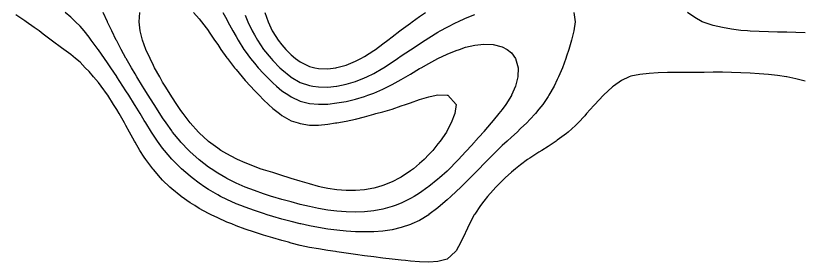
# Model space of a CAD drawing. Header units: inches. Extents: x -3765 to -2207, y 6717241 to 6718976.
# Drawn here: x -3297.8 to -2976.2, y 6718070.4 to 6718171 of the extents above; entities that cross this region are included whole.
import ezdxf

# ---------------------------------------------------------------- set-up
doc = ezdxf.new("R2010")
doc.units = ezdxf.units.IN
doc.header["$MEASUREMENT"] = 0

msp = doc.modelspace()

# ---------------------------------------------------------------- linework, layer by layer
for points in [[(-3069.91, 6718172.3), (-3069.32, 6718168.55), (-3069.87, 6718164.8), (-3070.84, 6718161.05), (-3071.97, 6718157.3), (-3072.91, 6718154.54), (-3073.19, 6718153.56), (-3074.51, 6718149.81), (-3076.1, 6718146.06), (-3076.66, 6718144.98), (-3077.93, 6718142.31), (-3080.1, 6718138.56), (-3080.41, 6718138.12), (-3082.6, 6718134.82), (-3084.16, 6718132.89), (-3085.61, 6718131.07), (-3087.91, 6718128.62), (-3089.12, 6718127.32), (-3091.65, 6718124.95), (-3093.09, 6718123.57), (-3095.4, 6718121.51), (-3097.18, 6718119.82), (-3099.15, 6718118.03), (-3101.16, 6718116.08), (-3102.9, 6718114.4), (-3104.94, 6718112.33), (-3106.65, 6718110.6), (-3108.6, 6718108.58), (-3110.39, 6718106.74), (-3112.28, 6718104.83), (-3114.14, 6718102.96), (-3116.09, 6718101.08), (-3117.89, 6718099.35), (-3120.13, 6718097.33), (-3121.64, 6718095.93), (-3124.41, 6718093.59), (-3125.39, 6718092.71), (-3129.13, 6718089.86), (-3129.17, 6718089.84), (-3132.88, 6718087.5), (-3136.04, 6718086.09), (-3136.63, 6718085.83), (-3140.38, 6718084.56), (-3144.13, 6718083.71), (-3147.87, 6718083.17), (-3151.62, 6718082.89), (-3155.37, 6718082.82), (-3159.12, 6718082.91), (-3162.87, 6718083.15), (-3166.62, 6718083.51), (-3170.36, 6718083.98), (-3174.11, 6718084.58), (-3177.86, 6718085.3), (-3181.37, 6718086.09), (-3181.61, 6718086.14), (-3185.36, 6718087.06), (-3189.1, 6718088.06), (-3192.85, 6718089.14), (-3195.12, 6718089.84), (-3196.6, 6718090.29), (-3200.35, 6718091.51), (-3204.1, 6718092.85), (-3205.95, 6718093.59), (-3207.84, 6718094.34), (-3211.59, 6718096), (-3214.21, 6718097.33), (-3215.34, 6718097.92), (-3219.09, 6718100.13), (-3220.54, 6718101.08), (-3222.84, 6718102.65), (-3225.71, 6718104.83), (-3226.58, 6718105.52), (-3230.1, 6718108.58), (-3230.33, 6718108.79), (-3233.87, 6718112.33), (-3234.08, 6718112.55), (-3237.1, 6718116.08), (-3237.83, 6718117), (-3239.9, 6718119.82), (-3241.58, 6718122.33), (-3242.37, 6718123.57), (-3244.72, 6718127.32), (-3245.32, 6718128.29), (-3247.03, 6718131.07), (-3249.07, 6718134.41), (-3249.32, 6718134.82), (-3251.66, 6718138.56), (-3252.82, 6718140.4), (-3254.06, 6718142.31), (-3256.47, 6718146.06), (-3256.57, 6718146.21), (-3259, 6718149.81), (-3260.32, 6718151.8), (-3261.58, 6718153.56), (-3264.06, 6718157.16), (-3264.18, 6718157.3), (-3266.94, 6718161.05), (-3267.81, 6718162.29), (-3269.92, 6718164.8), (-3271.56, 6718166.8), (-3273.34, 6718168.55), (-3275.31, 6718170.47), (-3277.55, 6718172.3)], [(-3142.88, 6718093.59), (-3144.13, 6718093.13), (-3147.87, 6718092.11), (-3151.62, 6718091.42), (-3155.37, 6718091.02), (-3159.12, 6718090.86), (-3162.87, 6718090.95), (-3166.62, 6718091.25), (-3170.36, 6718091.73), (-3174.11, 6718092.37), (-3177.86, 6718093.14), (-3179.78, 6718093.59), (-3181.61, 6718094.04), (-3185.36, 6718095.04), (-3189.1, 6718096.09), (-3192.85, 6718097.19), (-3193.32, 6718097.33), (-3196.6, 6718098.4), (-3200.35, 6718099.69), (-3204.06, 6718101.08), (-3204.1, 6718101.1), (-3207.84, 6718102.75), (-3211.59, 6718104.6), (-3212.01, 6718104.83), (-3215.34, 6718106.79), (-3218.04, 6718108.58), (-3219.09, 6718109.3), (-3222.84, 6718112.19), (-3223, 6718112.33), (-3226.58, 6718115.53), (-3227.15, 6718116.08), (-3230.33, 6718119.38), (-3230.72, 6718119.82), (-3233.75, 6718123.57), (-3234.08, 6718124.01), (-3236.41, 6718127.32), (-3237.83, 6718129.39), (-3238.92, 6718131.07), (-3241.34, 6718134.82), (-3241.58, 6718135.18), (-3243.68, 6718138.56), (-3245.32, 6718141.18), (-3246.02, 6718142.31), (-3248.31, 6718146.06), (-3249.07, 6718147.33), (-3250.56, 6718149.81), (-3252.73, 6718153.56), (-3252.82, 6718153.72), (-3254.79, 6718157.3), (-3256.57, 6718160.72), (-3256.75, 6718161.05), (-3258.6, 6718164.8), (-3260.32, 6718168.46), (-3260.36, 6718168.55), (-3262.05, 6718172.3)], [(-3150.02, 6718101.08), (-3151.62, 6718100.65), (-3155.37, 6718100.01), (-3159.12, 6718099.72), (-3162.87, 6718099.74), (-3166.62, 6718100.02), (-3170.36, 6718100.54), (-3173.13, 6718101.08), (-3174.11, 6718101.32), (-3177.86, 6718102.42), (-3181.61, 6718103.55), (-3185.36, 6718104.62), (-3186.11, 6718104.83), (-3189.1, 6718105.83), (-3192.85, 6718107), (-3196.6, 6718108.14), (-3197.96, 6718108.58), (-3200.35, 6718109.47), (-3204.1, 6718110.95), (-3207.26, 6718112.33), (-3207.84, 6718112.6), (-3211.59, 6718114.62), (-3214, 6718116.08), (-3215.34, 6718116.94), (-3219.09, 6718119.73), (-3219.2, 6718119.82), (-3222.84, 6718123.18), (-3223.22, 6718123.57), (-3226.58, 6718127.31), (-3226.59, 6718127.32), (-3229.42, 6718131.07), (-3230.33, 6718132.32), (-3232.01, 6718134.82), (-3234.08, 6718137.87), (-3234.52, 6718138.56), (-3236.81, 6718142.31), (-3237.83, 6718143.98), (-3239.02, 6718146.06), (-3241.11, 6718149.81), (-3241.58, 6718150.73), (-3242.93, 6718153.56), (-3244.61, 6718157.3), (-3245.32, 6718159.18), (-3246, 6718161.05), (-3246.97, 6718164.8), (-3247.43, 6718168.55), (-3247.12, 6718172.3)], [(-3225.19, 6718172.3), (-3222.84, 6718169.77), (-3221.93, 6718168.55), (-3219.1, 6718164.8), (-3219.09, 6718164.79), (-3216.65, 6718161.05), (-3215.34, 6718159.24), (-3214.1, 6718157.3), (-3211.59, 6718153.91), (-3211.35, 6718153.56), (-3208.5, 6718149.81), (-3207.84, 6718149.03), (-3205.36, 6718146.06), (-3204.1, 6718144.64), (-3201.98, 6718142.31), (-3200.35, 6718140.56), (-3198.4, 6718138.56), (-3196.6, 6718136.69), (-3194.61, 6718134.82), (-3192.85, 6718133.12), (-3190.13, 6718131.07), (-3189.1, 6718130.25), (-3185.36, 6718128.2), (-3182.42, 6718127.32), (-3181.61, 6718127.04), (-3177.86, 6718126.41), (-3174.11, 6718126.39), (-3170.36, 6718126.78), (-3167.16, 6718127.32), (-3166.62, 6718127.39), (-3162.87, 6718128.05), (-3159.12, 6718128.82), (-3155.37, 6718129.73), (-3151.62, 6718130.81), (-3150.76, 6718131.07), (-3147.87, 6718131.86), (-3144.13, 6718132.95), (-3140.38, 6718134.2), (-3138.66, 6718134.82), (-3136.63, 6718135.53), (-3132.88, 6718136.78), (-3129.13, 6718137.94), (-3126.12, 6718138.56), (-3125.39, 6718138.71), (-3121.64, 6718138.67), (-3121.29, 6718138.56), (-3117.95, 6718134.82), (-3118.52, 6718131.07), (-3119.99, 6718127.32), (-3121.64, 6718124.21), (-3121.96, 6718123.57), (-3124.5, 6718119.82), (-3125.39, 6718118.7), (-3127.49, 6718116.08), (-3129.13, 6718114.34), (-3131.08, 6718112.33), (-3132.88, 6718110.74), (-3135.42, 6718108.58), (-3136.63, 6718107.69), (-3140.38, 6718105.16), (-3140.94, 6718104.83), (-3144.13, 6718103.25), (-3147.87, 6718101.75), (-3150.02, 6718101.08)], [(-3213.19, 6718172.3), (-3211.59, 6718169.43), (-3211.15, 6718168.55), (-3209.17, 6718164.8), (-3207.84, 6718162.53), (-3207.03, 6718161.05), (-3204.66, 6718157.3), (-3204.1, 6718156.51), (-3201.95, 6718153.56), (-3200.35, 6718151.61), (-3198.81, 6718149.81), (-3196.6, 6718147.41), (-3195.29, 6718146.06), (-3192.85, 6718143.67), (-3191.32, 6718142.31), (-3189.1, 6718140.42), (-3186.35, 6718138.56), (-3185.36, 6718137.91), (-3181.61, 6718136.18), (-3177.86, 6718135.23), (-3174.11, 6718134.91), (-3170.36, 6718135), (-3166.62, 6718135.42), (-3162.87, 6718136.08), (-3159.12, 6718136.95), (-3155.37, 6718138.1), (-3154.08, 6718138.56), (-3151.62, 6718139.48), (-3147.87, 6718141.1), (-3145.38, 6718142.31), (-3144.13, 6718142.96), (-3140.38, 6718145.01), (-3138.57, 6718146.06), (-3136.63, 6718147.22), (-3132.88, 6718149.46), (-3132.26, 6718149.81), (-3129.13, 6718151.56), (-3125.4, 6718153.56), (-3125.39, 6718153.57), (-3121.64, 6718155.3), (-3117.89, 6718156.88), (-3116.63, 6718157.3), (-3114.14, 6718158.14), (-3110.39, 6718159.02), (-3106.65, 6718159.46), (-3102.9, 6718159.32), (-3099.15, 6718158.39), (-3097.07, 6718157.3), (-3095.4, 6718155.88), (-3093.75, 6718153.56), (-3092.7, 6718149.81), (-3092.8, 6718146.06), (-3093.71, 6718142.31), (-3095.32, 6718138.56), (-3095.4, 6718138.43), (-3097.63, 6718134.82), (-3099.15, 6718132.82), (-3100.46, 6718131.07), (-3102.9, 6718128.21), (-3103.61, 6718127.32), (-3106.65, 6718123.82), (-3106.85, 6718123.57), (-3110.16, 6718119.82), (-3110.39, 6718119.57), (-3113.55, 6718116.08), (-3114.14, 6718115.45), (-3117.01, 6718112.33), (-3117.89, 6718111.42), (-3120.68, 6718108.58), (-3121.64, 6718107.66), (-3124.76, 6718104.83), (-3125.39, 6718104.29), (-3129.13, 6718101.34), (-3129.48, 6718101.08), (-3132.88, 6718098.69), (-3135.06, 6718097.33), (-3136.63, 6718096.41), (-3140.38, 6718094.56), (-3142.88, 6718093.59)], [(-3196.09, 6718172.3), (-3194.75, 6718168.55), (-3193.04, 6718164.8), (-3192.85, 6718164.48), (-3190.63, 6718161.05), (-3189.1, 6718159.08), (-3187.56, 6718157.3), (-3185.36, 6718155.07), (-3183.54, 6718153.56), (-3181.61, 6718152.16), (-3177.86, 6718150.32), (-3175.68, 6718149.81), (-3174.11, 6718149.5), (-3170.36, 6718149.42)], [(-3170.36, 6718149.42), (-3167.06, 6718149.81), (-3166.62, 6718149.87), (-3162.87, 6718150.91), (-3159.12, 6718152.42), (-3156.83, 6718153.56), (-3155.37, 6718154.41), (-3151.62, 6718156.84), (-3150.94, 6718157.3), (-3147.87, 6718159.59), (-3145.86, 6718161.05), (-3144.13, 6718162.41), (-3140.91, 6718164.8), (-3140.38, 6718165.22), (-3136.63, 6718168.04), (-3135.91, 6718168.55), (-3132.88, 6718170.75), (-3130.54, 6718172.3)], [(-2975.46, 6718164.1), (-2979.21, 6718164.22), (-2982.96, 6718164.31), (-2986.71, 6718164.38), (-2990.46, 6718164.44), (-2994.2, 6718164.55), (-2997.95, 6718164.73), (-2999, 6718164.8), (-3001.7, 6718165.04), (-3005.45, 6718165.51), (-3009.2, 6718166.18), (-3012.94, 6718167.08), (-3016.69, 6718168.26), (-3017.47, 6718168.55), (-3020.44, 6718170.3), (-3023.44, 6718172.3)], [(-2975.46, 6718144.39), (-2979.21, 6718145.3), (-2982.96, 6718146.05), (-2983.04, 6718146.06), (-2986.71, 6718146.59), (-2990.46, 6718147.03), (-2994.2, 6718147.36), (-2997.95, 6718147.61), (-3001.7, 6718147.78), (-3005.45, 6718147.91), (-3009.2, 6718147.97), (-3012.94, 6718147.93), (-3016.69, 6718147.85), (-3020.44, 6718147.81), (-3024.19, 6718147.82), (-3027.94, 6718147.86), (-3031.68, 6718147.85), (-3035.43, 6718147.74), (-3039.18, 6718147.5), (-3042.93, 6718147.1), (-3046.68, 6718146.3), (-3047.28, 6718146.06), (-3050.43, 6718144.66), (-3053.7, 6718142.31), (-3054.17, 6718141.95), (-3057.8, 6718138.56), (-3057.92, 6718138.44), (-3061.34, 6718134.82), (-3061.67, 6718134.45), (-3064.66, 6718131.07), (-3065.42, 6718130.23), (-3068.08, 6718127.32), (-3069.17, 6718126.26), (-3072.17, 6718123.57), (-3072.91, 6718122.99), (-3076.66, 6718120.21), (-3077.18, 6718119.82), (-3080.41, 6718117.68), (-3082.93, 6718116.08), (-3084.16, 6718115.35), (-3087.91, 6718112.96), (-3088.79, 6718112.33), (-3091.65, 6718110.22), (-3093.68, 6718108.58), (-3095.4, 6718107.13), (-3097.94, 6718104.83), (-3099.15, 6718103.68), (-3101.73, 6718101.08), (-3102.9, 6718099.79), (-3105.11, 6718097.33), (-3106.65, 6718095.36), (-3108.08, 6718093.59), (-3110.39, 6718090.11), (-3110.59, 6718089.84), (-3112.56, 6718086.09), (-3114.14, 6718082.62), (-3114.29, 6718082.34), (-3115.98, 6718078.59), (-3117.89, 6718075.15), (-3118.16, 6718074.85), (-3121.64, 6718071.72), (-3123.84, 6718071.1), (-3125.39, 6718070.72), (-3129.13, 6718070.45), (-3132.88, 6718070.57), (-3136.63, 6718070.87), (-3138.64, 6718071.1), (-3140.38, 6718071.24), (-3144.13, 6718071.64), (-3147.87, 6718072.11), (-3151.62, 6718072.61), (-3155.37, 6718073.12), (-3159.12, 6718073.64), (-3162.87, 6718074.17), (-3166.62, 6718074.75), (-3167.21, 6718074.85), (-3170.36, 6718075.28), (-3174.11, 6718075.86), (-3177.86, 6718076.52), (-3181.61, 6718077.32), (-3185.36, 6718078.28), (-3186.43, 6718078.59), (-3189.1, 6718079.28), (-3192.85, 6718080.34), (-3196.6, 6718081.51), (-3199.05, 6718082.34), (-3200.35, 6718082.74), (-3204.1, 6718083.96), (-3207.84, 6718085.35), (-3209.61, 6718086.09), (-3211.59, 6718086.86), (-3215.34, 6718088.51), (-3217.96, 6718089.84), (-3219.09, 6718090.4), (-3222.84, 6718092.44), (-3224.7, 6718093.59), (-3226.58, 6718094.75), (-3230.24, 6718097.33), (-3230.33, 6718097.41), (-3234.08, 6718100.4), (-3234.84, 6718101.08), (-3237.83, 6718103.97), (-3238.64, 6718104.83), (-3241.58, 6718108.24), (-3241.85, 6718108.58), (-3244.65, 6718112.33), (-3245.32, 6718113.32), (-3247.14, 6718116.08), (-3249.07, 6718119.46), (-3249.28, 6718119.82), (-3251.36, 6718123.57), (-3252.82, 6718126.26), (-3253.42, 6718127.32), (-3255.6, 6718131.07), (-3256.57, 6718132.71), (-3257.89, 6718134.82), (-3260.24, 6718138.56), (-3260.32, 6718138.68), (-3262.97, 6718142.31), (-3264.06, 6718143.81), (-3265.99, 6718146.06), (-3267.81, 6718148.24), (-3269.41, 6718149.81), (-3271.56, 6718152.03), (-3273.41, 6718153.56), (-3275.31, 6718155.23), (-3278.16, 6718157.3), (-3279.06, 6718157.98), (-3282.81, 6718160.71), (-3283.28, 6718161.05), (-3286.55, 6718163.47), (-3288.3, 6718164.8), (-3290.3, 6718166.21), (-3293.49, 6718168.55), (-3294.05, 6718168.92), (-3297.8, 6718171.45)], [(-3204.1, 6718171.21), (-3202.99, 6718168.55), (-3201.22, 6718164.8), (-3200.35, 6718163.21), (-3199.14, 6718161.05), (-3196.62, 6718157.3), (-3196.6, 6718157.28), (-3193.52, 6718153.56), (-3192.85, 6718152.82), (-3189.9, 6718149.81), (-3189.1, 6718149.05), (-3185.46, 6718146.06), (-3185.36, 6718145.98), (-3181.61, 6718143.82), (-3177.86, 6718142.53), (-3176.5, 6718142.31), (-3174.11, 6718141.96), (-3170.36, 6718141.93), (-3166.8, 6718142.31), (-3166.62, 6718142.33), (-3162.87, 6718143.09), (-3159.12, 6718144.18), (-3155.37, 6718145.64), (-3154.47, 6718146.06), (-3151.62, 6718147.5), (-3147.87, 6718149.62), (-3147.57, 6718149.81), (-3144.13, 6718152.09), (-3141.94, 6718153.56), (-3140.38, 6718154.64), (-3136.63, 6718157.15), (-3136.39, 6718157.3), (-3132.88, 6718159.61), (-3130.58, 6718161.05), (-3129.13, 6718162), (-3125.39, 6718164.27), (-3124.42, 6718164.8), (-3121.64, 6718166.36), (-3117.89, 6718168.26), (-3117.24, 6718168.55), (-3114.14, 6718169.97), (-3110.39, 6718171.48)]]:
    msp.add_lwpolyline(points)

doc.saveas('drawing.dxf')
